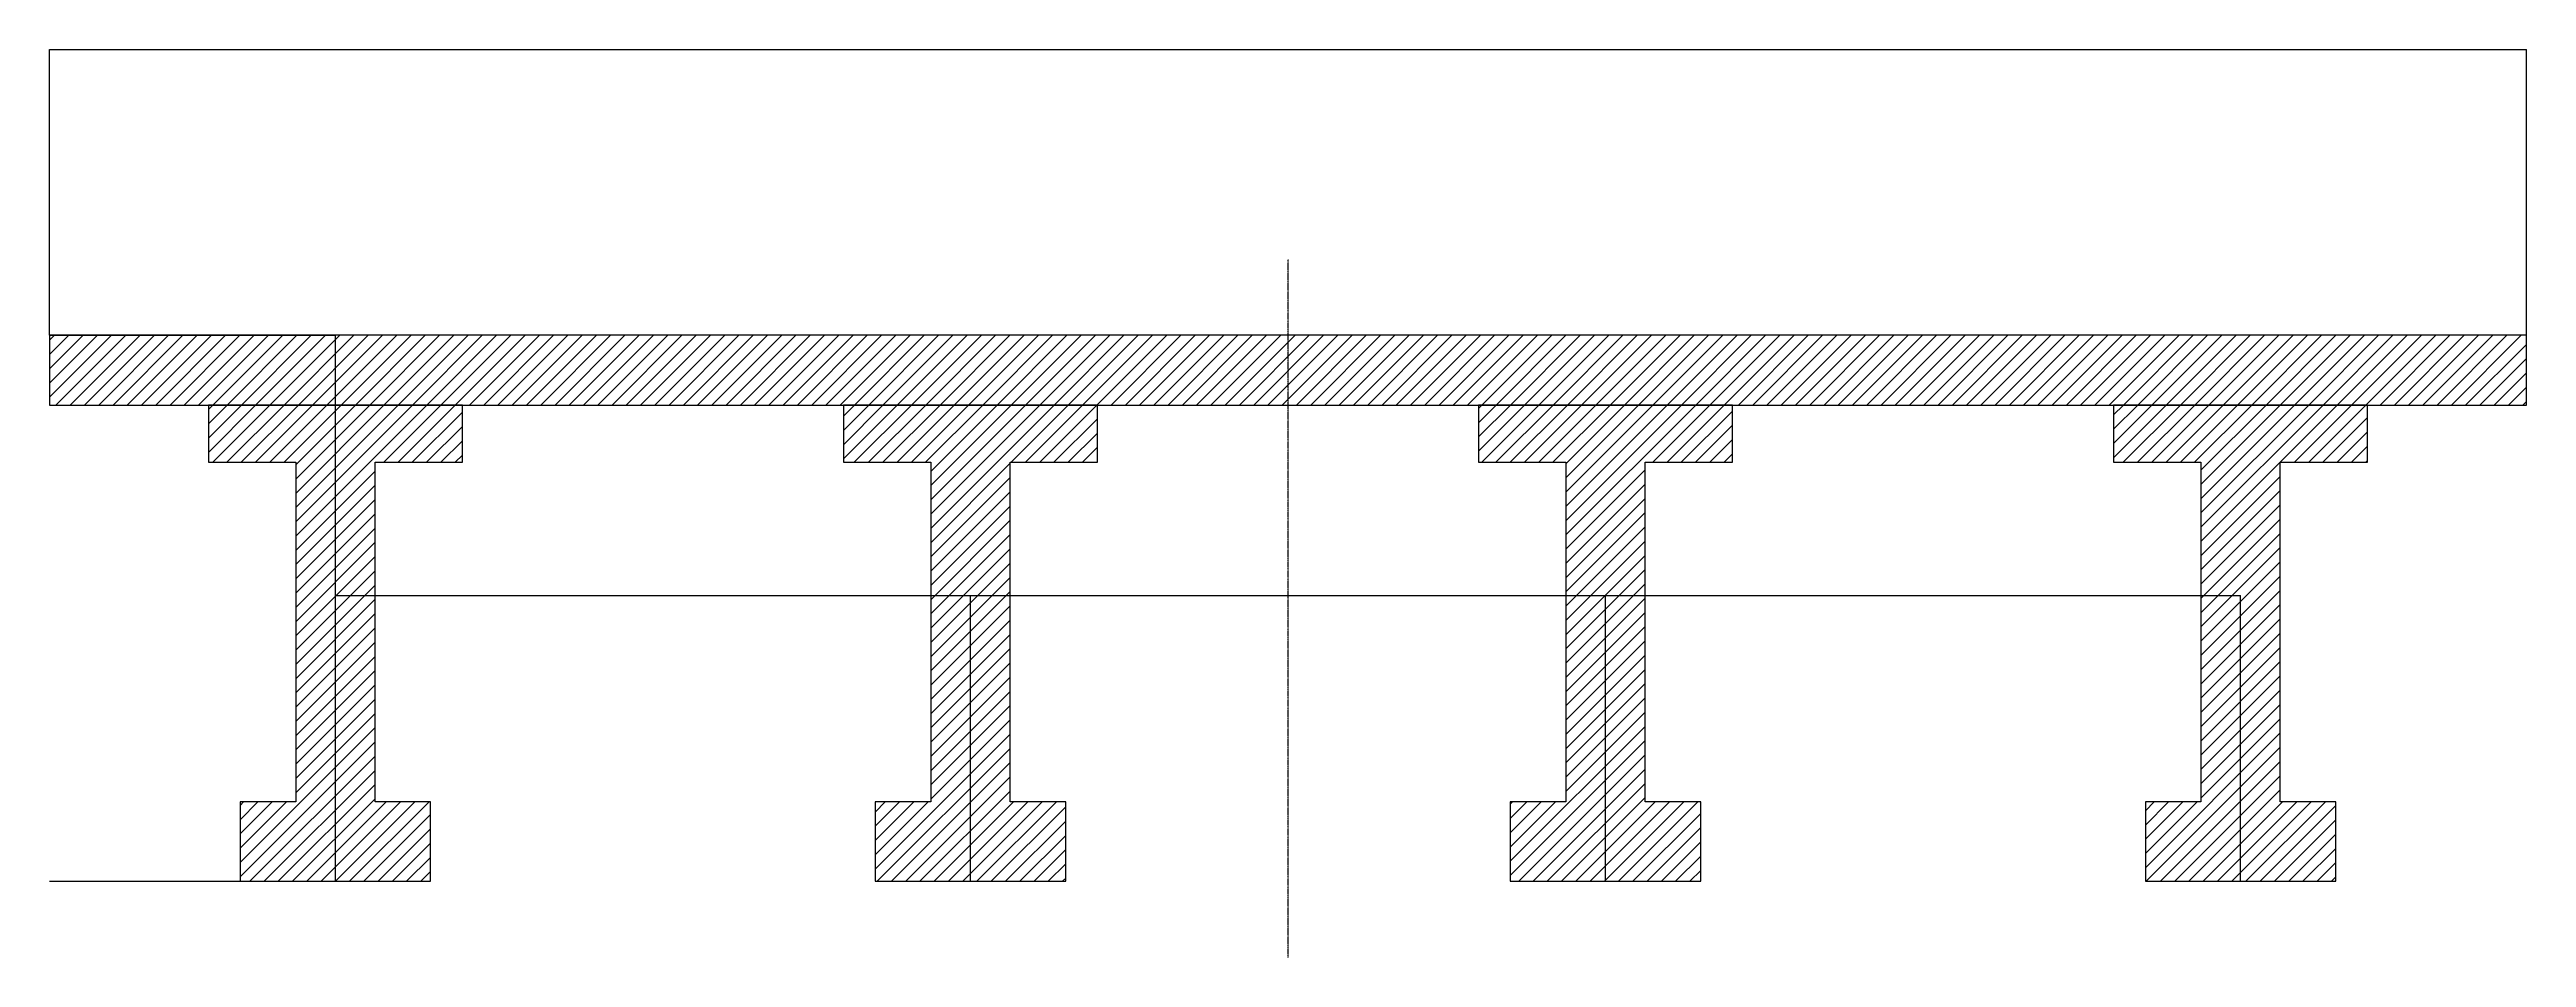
# Model space of a CAD drawing. Header units: millimetres. Extents: x -900 to 6900, y -240 to 2620.
import ezdxf

# ---------------------------------------------------------------- set-up
doc = ezdxf.new("R2010")
doc.units = ezdxf.units.MM
doc.linetypes.add('CENTER', pattern=[5.08, 3.175, -0.635, 0.635, -0.635])
for name, color, linetype in [('BRG-CENTRE', 7, 'CENTER'), ('BRG-OUTLINE', 7, 'Continuous'), ('DIM', 7, 'Continuous'), ('HATCH', 7, 'Continuous')]:
    doc.layers.add(name, color=color, linetype=linetype)
doc.styles.add('OpenSansCondensed-Light', font='OpenSansCondensed-Light.ttf')
doc.dimstyles.new('EZDXF', dxfattribs={"dimtxt": 0.25, "dimasz": 0.175, "dimexe": 0.375, "dimexo": 0.125, "dimgap": 0.1, "dimtad": 1, "dimlfac": 100, "dimzin": 12, "dimdsep": 46, "dimtxsty": 'OpenSansCondensed-Light', "dimblk": 'ARCHTICK', "dimcen": 2.5, "dimazin": 3, "dimtfac": 0.5, "dimtmove": 2, "dimatfit": 3})

# ---------------------------------------------------------------- blocks, each defined once
blk = doc.blocks.new('_ARCHTICK')
at = {"color": 0, "linetype": 'BYBLOCK', "const_width": 0.15}
blk.add_lwpolyline([(-0.5, -0.5), (0.5, 0.5)], dxfattribs=at)

msp = doc.modelspace()

# ---------------------------------------------------------------- hatches: boundary and pattern name
at = {"layer": 'HATCH'}
h = msp.add_hatch(dxfattribs=at)
h.set_pattern_fill('ANSI31', scale=10)
h.paths.add_polyline_path([(-900, 1500), (6900, 1500), (6900, 1720), (-900, 1720)])
h = msp.add_hatch(dxfattribs=at)
h.set_pattern_fill('ANSI31', scale=10)
h.paths.add_polyline_path([(-300, 0), (300, 0), (300, 250), (125, 250), (125, 1320), (400, 1320), (400, 1500), (-400, 1500), (-400, 1320), (-125, 1320), (-125, 250), (-300, 250)])
h = msp.add_hatch(dxfattribs=at)
h.set_pattern_fill('ANSI31', scale=10)
h.paths.add_polyline_path([(1700, 0), (2300, 0), (2300, 250), (2125, 250), (2125, 1320), (2400, 1320), (2400, 1500), (1600, 1500), (1600, 1320), (1875, 1320), (1875, 250), (1700, 250)])
h = msp.add_hatch(dxfattribs=at)
h.set_pattern_fill('ANSI31', scale=10)
h.paths.add_polyline_path([(3700, 0), (4300, 0), (4300, 250), (4125, 250), (4125, 1320), (4400, 1320), (4400, 1500), (3600, 1500), (3600, 1320), (3875, 1320), (3875, 250), (3700, 250)])
h = msp.add_hatch(dxfattribs=at)
h.set_pattern_fill('ANSI31', scale=10)
h.paths.add_polyline_path([(5700, 0), (6300, 0), (6300, 250), (6125, 250), (6125, 1320), (6400, 1320), (6400, 1500), (5600, 1500), (5600, 1320), (5875, 1320), (5875, 250), (5700, 250)])

# ---------------------------------------------------------------- linework, layer by layer
at = {"layer": 'BRG-CENTRE'}
msp.add_lwpolyline([(3000, -240), (3000, 1960)], dxfattribs=at)
at = {"layer": 'BRG-OUTLINE'}
for points in [[(-900, 1500), (6900, 1500), (6900, 1720), (-900, 1720)], [(-300, 0), (300, 0), (300, 250), (125, 250), (125, 1320), (400, 1320), (400, 1500), (-400, 1500), (-400, 1320), (-125, 1320), (-125, 250), (-300, 250)], [(1700, 0), (2300, 0), (2300, 250), (2125, 250), (2125, 1320), (2400, 1320), (2400, 1500), (1600, 1500), (1600, 1320), (1875, 1320), (1875, 250), (1700, 250)], [(3700, 0), (4300, 0), (4300, 250), (4125, 250), (4125, 1320), (4400, 1320), (4400, 1500), (3600, 1500), (3600, 1320), (3875, 1320), (3875, 250), (3700, 250)], [(5700, 0), (6300, 0), (6300, 250), (6125, 250), (6125, 1320), (6400, 1320), (6400, 1500), (5600, 1500), (5600, 1320), (5875, 1320), (5875, 250), (5700, 250)]]:
    msp.add_lwpolyline(points, close=True, dxfattribs=at)

# ---------------------------------------------------------------- dimensions: what is measured, and where the dimension line sits
at = {"layer": 'DIM'}
for base, p1, p2 in [((-900, 2620), (-900, 1720), (6900, 1720)), ((0, 900), (0, 0), (2000, 0)), ((2000, 900), (2000, 0), (4000, 0)), ((4000, 900), (4000, 0), (6000, 0))]:
    msp.add_linear_dim(base=base, p1=p1, p2=p2, dimstyle='EZDXF', dxfattribs=at).render()
for base, p1, p2 in [((0, 1500), (-900, 1500), (-900, 1720)), ((0, 0), (-900, 0), (-900, 1500))]:
    msp.add_linear_dim(base=base, p1=p1, p2=p2, angle=90, dimstyle='EZDXF', dxfattribs=at).render()

doc.saveas('drawing.dxf')
